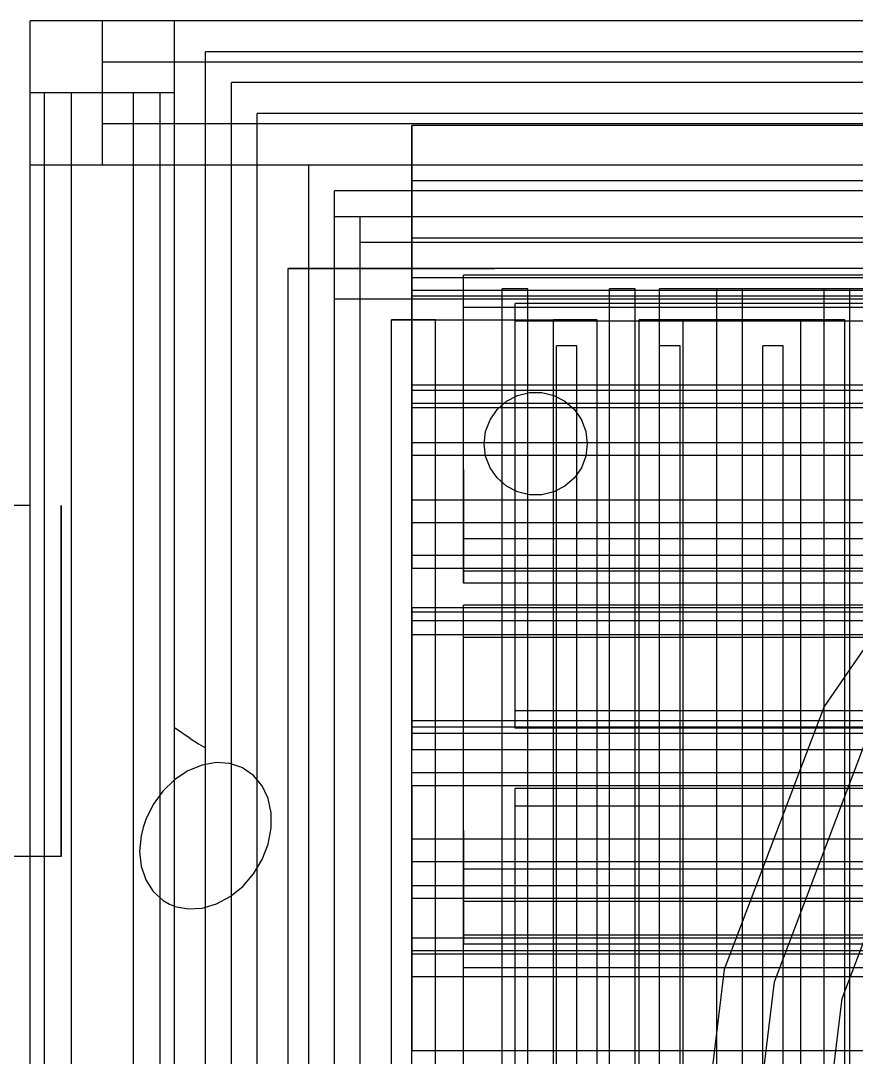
# Model space of a CAD drawing. Header units: millimetres. Extents: x -808 to -5, y -418 to 283.
# Drawn here: x -746.04 to -737.13, y 46.12 to 57.17 of the extents above; entities that cross this region are included whole.
import ezdxf

# ---------------------------------------------------------------- set-up
doc = ezdxf.new("R2010")
doc.units = ezdxf.units.MM
doc.layers.add('HIDDEN', color=8, linetype='Continuous')
doc.layers.add('VISIBLE', color=7, linetype='Continuous')

msp = doc.modelspace()

# ---------------------------------------------------------------- linework, layer by layer
at = {"layer": 'HIDDEN'}
for points in [[(-744.396, 57.17), (-745.936, 57.17)], [(-745.936, 55.63), (-745.936, 57.17)], [(-744.396, 57.17), (-745.166, 57.17)], [(-707.766, 57.17), (-745.166, 57.17)], [(-745.166, 55.63), (-745.166, 57.17)], [(-707.766, 57.17), (-745.166, 57.17)], [(-745.166, 55.63), (-745.166, 57.17)], [(-707.766, 57.17), (-745.166, 57.17)], [(-745.166, 55.63), (-745.166, 57.17)], [(-744.396, 55.63), (-744.396, 57.17)], [(-744.396, 55.63), (-744.396, 57.17)], [(-708.866, 56.84), (-744.066, 56.84)], [(-744.066, 31.32), (-744.066, 56.84)], [(-708.866, 56.84), (-744.066, 56.84)], [(-744.066, 31.32), (-744.066, 56.84)], [(-708.866, 56.84), (-744.066, 56.84)], [(-744.066, 31.32), (-744.066, 56.84)], [(-707.766, 56.73), (-745.166, 56.73)], [(-745.166, 56.07), (-745.166, 56.73)], [(-707.766, 56.73), (-745.166, 56.73)], [(-745.166, 56.07), (-745.166, 56.73)], [(-709.141, 56.51), (-743.791, 56.51)], [(-743.791, 31.65), (-743.791, 56.51)], [(-709.141, 56.51), (-743.791, 56.51)], [(-743.791, 31.65), (-743.791, 56.51)], [(-709.141, 56.51), (-743.791, 56.51)], [(-743.791, 31.65), (-743.791, 56.51)], [(-709.141, 56.51), (-743.791, 56.51)], [(-743.791, 31.65), (-743.791, 56.51)], [(-745.936, 55.63), (-745.936, 56.4)], [(-744.396, 56.4), (-745.936, 56.4)], [(-745.936, 31.1), (-745.936, 56.4)], [(-744.396, 56.4), (-745.936, 56.4)], [(-745.936, 31.1), (-745.936, 56.4)], [(-744.396, 56.4), (-745.936, 56.4)], [(-745.936, 31.1), (-745.936, 56.4)], [(-744.55, 56.4), (-745.782, 56.4)], [(-745.782, 31.1), (-745.782, 56.4)], [(-744.55, 56.4), (-745.782, 56.4)], [(-745.782, 31.1), (-745.782, 56.4)], [(-744.55, 56.4), (-745.782, 56.4)], [(-745.782, 31.1), (-745.782, 56.4)], [(-744.55, 56.4), (-745.782, 56.4)], [(-745.782, 31.1), (-745.782, 56.4)], [(-744.55, 56.4), (-745.782, 56.4)], [(-745.782, 31.1), (-745.782, 56.4)], [(-744.55, 56.4), (-745.782, 56.4)], [(-745.782, 31.1), (-745.782, 56.4)], [(-744.55, 56.4), (-745.782, 56.4)], [(-745.782, 31.1), (-745.782, 56.4)], [(-744.55, 56.4), (-745.782, 56.4)], [(-745.782, 31.1), (-745.782, 56.4)], [(-744.55, 56.4), (-745.782, 56.4)], [(-745.782, 31.1), (-745.782, 56.4)], [(-744.55, 56.4), (-745.782, 56.4)], [(-745.782, 31.1), (-745.782, 56.4)], [(-744.55, 56.4), (-745.782, 56.4)], [(-745.782, 31.1), (-745.782, 56.4)], [(-744.55, 56.4), (-745.782, 56.4)], [(-745.782, 31.1), (-745.782, 56.4)], [(-744.55, 56.4), (-745.782, 56.4)], [(-745.782, 31.1), (-745.782, 56.4)], [(-744.55, 56.4), (-745.782, 56.4)], [(-745.782, 31.1), (-745.782, 56.4)], [(-744.55, 56.4), (-745.782, 56.4)], [(-745.782, 31.1), (-745.782, 56.4)], [(-744.55, 56.4), (-745.782, 56.4)], [(-745.782, 31.1), (-745.782, 56.4)], [(-744.55, 56.4), (-745.782, 56.4)], [(-745.782, 31.1), (-745.782, 56.4)], [(-744.55, 56.4), (-745.782, 56.4)], [(-745.782, 31.1), (-745.782, 56.4)], [(-744.55, 56.4), (-745.782, 56.4)], [(-745.782, 31.1), (-745.782, 56.4)], [(-744.55, 56.4), (-745.782, 56.4)], [(-745.782, 31.1), (-745.782, 56.4)], [(-744.836, 56.4), (-745.496, 56.4)], [(-745.496, 31.1), (-745.496, 56.4)], [(-744.836, 56.4), (-745.496, 56.4)], [(-745.496, 31.1), (-745.496, 56.4)], [(-744.836, 31.1), (-744.836, 56.4)], [(-744.836, 31.1), (-744.836, 56.4)], [(-744.55, 31.1), (-744.55, 56.4)], [(-744.55, 31.1), (-744.55, 56.4)], [(-744.55, 31.1), (-744.55, 56.4)], [(-744.55, 31.1), (-744.55, 56.4)], [(-744.55, 31.1), (-744.55, 56.4)], [(-744.55, 31.1), (-744.55, 56.4)], [(-744.55, 31.1), (-744.55, 56.4)], [(-744.55, 31.1), (-744.55, 56.4)], [(-744.55, 31.1), (-744.55, 56.4)], [(-744.55, 31.1), (-744.55, 56.4)], [(-744.55, 31.1), (-744.55, 56.4)], [(-744.55, 31.1), (-744.55, 56.4)], [(-744.55, 31.1), (-744.55, 56.4)], [(-744.55, 31.1), (-744.55, 56.4)], [(-744.55, 31.1), (-744.55, 56.4)], [(-744.55, 31.1), (-744.55, 56.4)], [(-744.55, 31.1), (-744.55, 56.4)], [(-744.55, 31.1), (-744.55, 56.4)], [(-744.55, 31.1), (-744.55, 56.4)], [(-744.55, 31.1), (-744.55, 56.4)], [(-744.396, 31.1), (-744.396, 56.4)], [(-744.396, 31.1), (-744.396, 56.4)], [(-744.396, 31.1), (-744.396, 56.4)], [(-709.416, 56.18), (-743.516, 56.18)], [(-743.516, 31.98), (-743.516, 56.18)], [(-709.416, 56.18), (-743.516, 56.18)], [(-743.516, 31.98), (-743.516, 56.18)], [(-709.416, 56.18), (-743.516, 56.18)], [(-743.516, 31.98), (-743.516, 56.18)], [(-709.416, 56.18), (-743.516, 56.18)], [(-743.516, 31.98), (-743.516, 56.18)], [(-707.766, 56.07), (-745.166, 56.07)], [(-707.766, 56.07), (-745.166, 56.07)], [(-741.866, 56.053), (-741.866, 54.85)], [(-711.066, 56.053), (-741.866, 56.053)], [(-741.866, 54.43), (-741.866, 56.053)], [(-741.866, 56.053), (-741.866, 54.85)], [(-711.066, 56.053), (-741.866, 56.053)], [(-741.866, 54.43), (-741.866, 56.053)], [(-744.396, 55.63), (-745.936, 55.63)], [(-744.396, 55.63), (-745.936, 55.63)], [(-707.766, 55.63), (-745.166, 55.63)], [(-707.766, 55.63), (-745.166, 55.63)], [(-707.766, 55.63), (-745.166, 55.63)], [(-708.866, 55.63), (-744.066, 55.63)], [(-709.966, 55.63), (-742.966, 55.63)], [(-742.966, 32.53), (-742.966, 55.63)], [(-709.966, 55.63), (-742.966, 55.63)], [(-742.966, 32.53), (-742.966, 55.63)], [(-709.966, 55.63), (-742.966, 55.63)], [(-742.966, 32.53), (-742.966, 55.63)], [(-709.966, 55.63), (-742.966, 55.63)], [(-742.966, 32.53), (-742.966, 55.63)], [(-709.966, 55.63), (-742.966, 55.63)], [(-742.966, 32.53), (-742.966, 55.63)], [(-711.066, 55.63), (-741.866, 55.63)], [(-741.866, 54.53), (-741.866, 55.63)], [(-711.066, 55.63), (-741.866, 55.63)], [(-741.866, 54.53), (-741.866, 55.63)], [(-711.066, 55.63), (-741.866, 55.63)], [(-741.866, 54.53), (-741.866, 55.63)], [(-711.066, 55.63), (-741.866, 55.63)], [(-741.866, 54.53), (-741.866, 55.63)], [(-741.866, 55.463), (-741.866, 54.235)], [(-711.066, 55.463), (-741.866, 55.463)], [(-741.866, 53.285), (-741.866, 55.463)], [(-710.241, 55.355), (-742.691, 55.355)], [(-742.691, 32.805), (-742.691, 55.355)], [(-710.241, 55.355), (-742.691, 55.355)], [(-742.691, 32.805), (-742.691, 55.355)], [(-710.241, 55.355), (-742.691, 55.355)], [(-742.691, 32.805), (-742.691, 55.355)], [(-710.241, 55.355), (-742.691, 55.355)], [(-742.691, 32.805), (-742.691, 55.355)], [(-710.241, 55.355), (-742.691, 55.355)], [(-742.691, 32.805), (-742.691, 55.355)], [(-710.241, 55.355), (-742.691, 55.355)], [(-742.691, 32.805), (-742.691, 55.355)], [(-710.241, 55.355), (-742.691, 55.355)], [(-742.691, 32.805), (-742.691, 55.355)], [(-710.241, 55.355), (-742.691, 55.355)], [(-742.691, 32.805), (-742.691, 55.355)], [(-710.241, 55.08), (-742.691, 55.08)], [(-742.691, 54.2), (-742.691, 55.08)], [(-710.241, 55.08), (-742.691, 55.08)], [(-742.691, 54.2), (-742.691, 55.08)], [(-710.516, 55.08), (-742.416, 55.08)], [(-742.416, 33.08), (-742.416, 55.08)], [(-710.516, 55.08), (-742.416, 55.08)], [(-742.416, 33.08), (-742.416, 55.08)], [(-710.516, 55.08), (-742.416, 55.08)], [(-742.416, 33.08), (-742.416, 55.08)], [(-710.516, 55.08), (-742.416, 55.08)], [(-742.416, 33.08), (-742.416, 55.08)], [(-711.066, 54.85), (-741.866, 54.85)], [(-741.866, 53.227), (-741.866, 54.85)], [(-711.066, 54.85), (-741.866, 54.85)], [(-741.866, 53.227), (-741.866, 54.85)], [(-710.516, 54.805), (-742.416, 54.805)], [(-742.416, 33.355), (-742.416, 54.805)], [(-710.516, 54.805), (-742.416, 54.805)], [(-742.416, 33.355), (-742.416, 54.805)], [(-710.516, 54.805), (-742.416, 54.805)], [(-742.416, 33.355), (-742.416, 54.805)], [(-710.516, 54.805), (-742.416, 54.805)], [(-742.416, 33.355), (-742.416, 54.805)], [(-710.516, 54.805), (-742.416, 54.805)], [(-742.416, 33.355), (-742.416, 54.805)], [(-710.516, 54.805), (-742.416, 54.805)], [(-742.416, 33.355), (-742.416, 54.805)], [(-743.186, 33.63), (-743.186, 54.53)], [(-743.154, 54.53), (-743.186, 54.53)], [(-743.186, 54.53), (-743.154, 54.53)], [(-743.186, 33.63), (-743.186, 54.53)], [(-743.154, 54.53), (-743.186, 54.53)], [(-743.186, 54.53), (-743.154, 54.53)], [(-743.186, 33.63), (-743.186, 54.53)], [(-743.154, 54.53), (-743.186, 54.53)], [(-743.186, 54.53), (-743.154, 54.53)], [(-743.06, 54.53), (-743.154, 54.53)], [(-743.154, 54.53), (-743.06, 54.53)], [(-743.06, 54.53), (-743.154, 54.53)], [(-743.154, 54.53), (-743.06, 54.53)], [(-743.06, 54.53), (-743.154, 54.53)], [(-743.154, 54.53), (-743.06, 54.53)], [(-742.909, 54.53), (-743.06, 54.53)], [(-743.06, 54.53), (-742.909, 54.53)], [(-742.909, 54.53), (-743.06, 54.53)], [(-743.06, 54.53), (-742.909, 54.53)], [(-742.909, 54.53), (-743.06, 54.53)], [(-743.06, 54.53), (-742.909, 54.53)], [(-742.711, 54.53), (-742.909, 54.53)], [(-742.909, 54.53), (-742.711, 54.53)], [(-742.711, 54.53), (-742.909, 54.53)], [(-742.909, 54.53), (-742.711, 54.53)], [(-742.711, 54.53), (-742.909, 54.53)], [(-742.909, 54.53), (-742.711, 54.53)], [(-742.476, 54.53), (-742.711, 54.53)], [(-742.711, 54.53), (-742.476, 54.53)], [(-742.476, 54.53), (-742.711, 54.53)], [(-742.711, 54.53), (-742.476, 54.53)], [(-742.476, 54.53), (-742.711, 54.53)], [(-742.711, 54.53), (-742.476, 54.53)], [(-742.219, 54.53), (-742.476, 54.53)], [(-742.476, 54.53), (-742.219, 54.53)], [(-742.219, 54.53), (-742.476, 54.53)], [(-742.476, 54.53), (-742.219, 54.53)], [(-742.219, 54.53), (-742.476, 54.53)], [(-742.476, 54.53), (-742.219, 54.53)], [(-741.954, 54.53), (-742.219, 54.53)], [(-742.219, 54.53), (-741.954, 54.53)], [(-741.954, 54.53), (-742.219, 54.53)], [(-742.219, 54.53), (-741.954, 54.53)], [(-741.954, 54.53), (-742.219, 54.53)], [(-742.219, 54.53), (-741.954, 54.53)], [(-741.696, 54.53), (-741.954, 54.53)], [(-741.954, 54.53), (-741.696, 54.53)], [(-741.696, 54.53), (-741.954, 54.53)], [(-741.954, 54.53), (-741.696, 54.53)], [(-741.696, 54.53), (-741.954, 54.53)], [(-741.954, 54.53), (-741.696, 54.53)], [(-711.066, 54.53), (-741.866, 54.53)], [(-711.066, 54.53), (-741.866, 54.53)], [(-711.066, 54.53), (-741.866, 54.53)], [(-711.066, 54.53), (-741.866, 54.53)], [(-741.461, 54.53), (-741.696, 54.53)], [(-741.696, 54.53), (-741.461, 54.53)], [(-741.461, 54.53), (-741.696, 54.53)], [(-741.696, 54.53), (-741.461, 54.53)], [(-741.461, 54.53), (-741.696, 54.53)], [(-741.696, 54.53), (-741.461, 54.53)], [(-741.263, 54.53), (-741.461, 54.53)], [(-741.461, 54.53), (-741.263, 54.53)], [(-741.263, 54.53), (-741.461, 54.53)], [(-741.461, 54.53), (-741.263, 54.53)], [(-741.263, 54.53), (-741.461, 54.53)], [(-741.461, 54.53), (-741.263, 54.53)], [(-741.112, 54.53), (-741.263, 54.53)], [(-741.263, 54.53), (-741.112, 54.53)], [(-741.112, 54.53), (-741.263, 54.53)], [(-741.263, 54.53), (-741.112, 54.53)], [(-741.112, 54.53), (-741.263, 54.53)], [(-741.263, 54.53), (-741.112, 54.53)], [(-741.018, 54.53), (-741.112, 54.53)], [(-741.112, 54.53), (-741.018, 54.53)], [(-741.018, 54.53), (-741.112, 54.53)], [(-741.112, 54.53), (-741.018, 54.53)], [(-741.018, 54.53), (-741.112, 54.53)], [(-741.112, 54.53), (-741.018, 54.53)], [(-740.986, 54.53), (-741.018, 54.53)], [(-741.018, 54.53), (-740.986, 54.53)], [(-740.986, 54.53), (-741.018, 54.53)], [(-741.018, 54.53), (-740.986, 54.53)], [(-740.986, 54.53), (-741.018, 54.53)], [(-741.018, 54.53), (-740.986, 54.53)], [(-741.866, 54.43), (-741.866, 53.227)], [(-711.066, 54.43), (-741.866, 54.43)], [(-741.866, 54.43), (-741.866, 53.227)], [(-711.066, 54.43), (-741.866, 54.43)], [(-741.316, 54.114), (-741.316, 54.459)], [(-711.616, 54.459), (-741.316, 54.459)], [(-741.316, 51.646), (-741.316, 54.459)], [(-741.316, 54.114), (-741.316, 54.459)], [(-711.616, 54.459), (-741.316, 54.459)], [(-741.316, 51.646), (-741.316, 54.459)], [(-741.866, 53.09), (-741.866, 54.293)], [(-711.066, 54.293), (-741.866, 54.293)], [(-741.866, 52.67), (-741.866, 54.293)], [(-741.866, 53.09), (-741.866, 54.293)], [(-711.066, 54.293), (-741.866, 54.293)], [(-741.866, 52.67), (-741.866, 54.293)], [(-740.629, 54.31), (-740.904, 54.31)], [(-740.904, 33.85), (-740.904, 54.31)], [(-740.629, 54.31), (-740.904, 54.31)], [(-740.904, 33.85), (-740.904, 54.31)], [(-740.629, 33.85), (-740.629, 54.31)], [(-740.629, 33.85), (-740.629, 54.31)], [(-739.485, 54.31), (-739.76, 54.31)], [(-739.76, 33.85), (-739.76, 54.31)], [(-739.485, 54.31), (-739.76, 54.31)], [(-739.76, 33.85), (-739.76, 54.31)], [(-739.485, 33.85), (-739.485, 54.31)], [(-739.485, 33.85), (-739.485, 54.31)], [(-736.806, 54.31), (-739.226, 54.31)], [(-739.226, 33.85), (-739.226, 54.31)], [(-736.806, 54.31), (-739.226, 54.31)], [(-739.226, 33.85), (-739.226, 54.31)], [(-738.341, 54.31), (-738.616, 54.31)], [(-738.616, 33.85), (-738.616, 54.31)], [(-738.341, 54.31), (-738.616, 54.31)], [(-738.616, 33.85), (-738.616, 54.31)], [(-738.341, 33.85), (-738.341, 54.31)], [(-738.341, 33.85), (-738.341, 54.31)], [(-737.197, 54.31), (-737.472, 54.31)], [(-737.472, 33.85), (-737.472, 54.31)], [(-737.197, 54.31), (-737.472, 54.31)], [(-737.472, 33.85), (-737.472, 54.31)], [(-737.197, 33.85), (-737.197, 54.31)], [(-737.197, 33.85), (-737.197, 54.31)], [(-710.241, 54.2), (-742.691, 54.2)], [(-710.241, 54.2), (-742.691, 54.2)], [(-711.066, 54.235), (-741.866, 54.235)], [(-741.866, 52.057), (-741.866, 54.235)], [(-740.766, 53.966), (-740.766, 54.154)], [(-712.166, 54.154), (-740.766, 54.154)], [(-740.766, 49.814), (-740.766, 54.154)], [(-740.766, 53.966), (-740.766, 54.154)], [(-712.166, 54.154), (-740.766, 54.154)], [(-740.766, 49.814), (-740.766, 54.154)], [(-711.616, 54.114), (-741.316, 54.114)], [(-741.316, 51.301), (-741.316, 54.114)], [(-711.616, 54.114), (-741.316, 54.114)], [(-741.316, 51.301), (-741.316, 54.114)], [(-742.083, 53.98), (-740.358, 53.98)], [(-741.614, 53.98), (-742.083, 53.98)], [(-742.083, 34.18), (-742.083, 53.98)], [(-741.614, 53.98), (-739.889, 53.98)], [(-741.614, 34.18), (-741.614, 53.98)], [(-712.166, 53.966), (-740.766, 53.966)], [(-740.766, 49.626), (-740.766, 53.966)], [(-712.166, 53.966), (-740.766, 53.966)], [(-740.766, 49.626), (-740.766, 53.966)], [(-739.889, 53.98), (-740.358, 53.98)], [(-740.358, 34.18), (-740.358, 53.98)], [(-739.889, 34.18), (-739.889, 53.98)], [(-737.718, 53.98), (-739.443, 53.98)], [(-738.974, 53.98), (-739.443, 53.98)], [(-739.443, 34.18), (-739.443, 53.98)], [(-737.249, 53.98), (-738.974, 53.98)], [(-738.974, 34.18), (-738.974, 53.98)], [(-737.249, 53.98), (-737.718, 53.98)], [(-737.718, 34.18), (-737.718, 53.98)], [(-737.249, 34.18), (-737.249, 53.98)], [(-740.106, 53.705), (-740.326, 53.705)], [(-740.326, 34.455), (-740.326, 53.705)], [(-740.106, 53.705), (-740.326, 53.705)], [(-740.326, 34.455), (-740.326, 53.705)], [(-740.106, 53.705), (-740.326, 53.705)], [(-740.326, 34.455), (-740.326, 53.705)], [(-740.106, 53.705), (-740.326, 53.705)], [(-740.326, 34.455), (-740.326, 53.705)], [(-740.106, 53.705), (-740.326, 53.705)], [(-740.326, 34.455), (-740.326, 53.705)], [(-740.106, 53.705), (-740.326, 53.705)], [(-740.326, 34.455), (-740.326, 53.705)], [(-740.106, 34.455), (-740.106, 53.705)], [(-740.106, 34.455), (-740.106, 53.705)], [(-740.106, 34.455), (-740.106, 53.705)], [(-740.106, 34.455), (-740.106, 53.705)], [(-740.106, 34.455), (-740.106, 53.705)], [(-740.106, 34.455), (-740.106, 53.705)], [(-739.006, 53.705), (-739.226, 53.705)], [(-739.226, 34.455), (-739.226, 53.705)], [(-739.006, 53.705), (-739.226, 53.705)], [(-739.226, 34.455), (-739.226, 53.705)], [(-739.006, 53.705), (-739.226, 53.705)], [(-739.226, 34.455), (-739.226, 53.705)], [(-739.006, 53.705), (-739.226, 53.705)], [(-739.226, 34.455), (-739.226, 53.705)], [(-739.006, 53.705), (-739.226, 53.705)], [(-739.226, 34.455), (-739.226, 53.705)], [(-739.006, 53.705), (-739.226, 53.705)], [(-739.226, 34.455), (-739.226, 53.705)], [(-739.006, 34.455), (-739.006, 53.705)], [(-739.006, 34.455), (-739.006, 53.705)], [(-739.006, 34.455), (-739.006, 53.705)], [(-739.006, 34.455), (-739.006, 53.705)], [(-739.006, 34.455), (-739.006, 53.705)], [(-739.006, 34.455), (-739.006, 53.705)], [(-737.906, 53.705), (-738.126, 53.705)], [(-738.126, 34.455), (-738.126, 53.705)], [(-737.906, 53.705), (-738.126, 53.705)], [(-738.126, 34.455), (-738.126, 53.705)], [(-737.906, 53.705), (-738.126, 53.705)], [(-738.126, 34.455), (-738.126, 53.705)], [(-737.906, 53.705), (-738.126, 53.705)], [(-738.126, 34.455), (-738.126, 53.705)], [(-737.906, 53.705), (-738.126, 53.705)], [(-738.126, 34.455), (-738.126, 53.705)], [(-737.906, 53.705), (-738.126, 53.705)], [(-738.126, 34.455), (-738.126, 53.705)], [(-737.906, 34.455), (-737.906, 53.705)], [(-737.906, 34.455), (-737.906, 53.705)], [(-737.906, 34.455), (-737.906, 53.705)], [(-737.906, 34.455), (-737.906, 53.705)], [(-737.906, 34.455), (-737.906, 53.705)], [(-737.906, 34.455), (-737.906, 53.705)], [(-741.866, 53.285), (-741.866, 52.057)], [(-711.066, 53.285), (-741.866, 53.285)], [(-711.066, 53.227), (-741.866, 53.227)], [(-711.066, 53.227), (-741.866, 53.227)], [(-740.859, 53.113), (-740.741, 53.174)], [(-740.859, 53.113), (-740.741, 53.174)], [(-740.741, 53.174), (-740.612, 53.206)], [(-740.741, 53.174), (-740.612, 53.206)], [(-740.612, 53.206), (-740.48, 53.206)], [(-740.612, 53.206), (-740.48, 53.206)], [(-740.48, 53.206), (-740.351, 53.174)], [(-740.48, 53.206), (-740.351, 53.174)], [(-740.351, 53.174), (-740.234, 53.113)], [(-740.351, 53.174), (-740.234, 53.113)], [(-711.066, 53.09), (-741.866, 53.09)], [(-741.866, 51.467), (-741.866, 53.09)], [(-711.066, 53.09), (-741.866, 53.09)], [(-741.866, 51.467), (-741.866, 53.09)], [(-740.958, 53.025), (-740.859, 53.113)], [(-740.958, 53.025), (-740.859, 53.113)], [(-740.234, 53.113), (-740.134, 53.025)], [(-740.234, 53.113), (-740.134, 53.025)], [(-741.866, 51.815), (-741.866, 53.043)], [(-711.066, 53.043), (-741.866, 53.043)], [(-741.866, 50.865), (-741.866, 53.043)], [(-741.033, 52.916), (-740.958, 53.025)], [(-741.033, 52.916), (-740.958, 53.025)], [(-740.134, 53.025), (-740.059, 52.916)], [(-740.134, 53.025), (-740.059, 52.916)], [(-741.08, 52.792), (-741.033, 52.916)], [(-741.08, 52.792), (-741.033, 52.916)], [(-740.059, 52.916), (-740.012, 52.792)], [(-740.059, 52.916), (-740.012, 52.792)], [(-741.096, 52.66), (-741.08, 52.792)], [(-741.096, 52.66), (-741.08, 52.792)], [(-740.012, 52.792), (-739.996, 52.66)], [(-740.012, 52.792), (-739.996, 52.66)], [(-741.866, 51.467), (-741.866, 52.67)], [(-711.066, 52.67), (-741.866, 52.67)], [(-741.866, 51.467), (-741.866, 52.67)], [(-711.066, 52.67), (-741.866, 52.67)], [(-741.08, 52.528), (-741.096, 52.66)], [(-741.08, 52.528), (-741.096, 52.66)], [(-739.996, 52.66), (-740.012, 52.528)], [(-739.996, 52.66), (-740.012, 52.528)], [(-741.866, 52.533), (-741.866, 51.33)], [(-711.066, 52.533), (-741.866, 52.533)], [(-741.866, 50.91), (-741.866, 52.533)], [(-741.866, 52.533), (-741.866, 51.33)], [(-711.066, 52.533), (-741.866, 52.533)], [(-741.866, 50.91), (-741.866, 52.533)], [(-741.033, 52.404), (-741.08, 52.528)], [(-741.033, 52.404), (-741.08, 52.528)], [(-740.012, 52.528), (-740.059, 52.404)], [(-740.012, 52.528), (-740.059, 52.404)], [(-741.316, 52.385), (-741.316, 52.367)], [(-741.316, 52.367), (-741.316, 52.385)], [(-741.316, 52.385), (-741.316, 52.367)], [(-741.316, 52.367), (-741.316, 52.385)], [(-741.316, 52.385), (-741.316, 52.367)], [(-741.316, 52.367), (-741.316, 52.385)], [(-741.316, 52.385), (-741.316, 52.367)], [(-741.316, 52.367), (-741.316, 52.385)], [(-741.316, 52.385), (-741.316, 52.367)], [(-741.316, 52.367), (-741.316, 52.385)], [(-741.316, 52.385), (-741.316, 52.367)], [(-741.316, 52.367), (-741.316, 52.385)], [(-741.316, 52.385), (-741.316, 52.367)], [(-741.316, 52.367), (-741.316, 52.385)], [(-741.316, 52.385), (-741.316, 52.367)], [(-741.316, 52.367), (-741.316, 52.385)], [(-741.316, 52.385), (-741.316, 52.367)], [(-741.316, 52.367), (-741.316, 52.385)], [(-740.958, 52.295), (-741.033, 52.404)], [(-740.958, 52.295), (-741.033, 52.404)], [(-740.059, 52.404), (-740.134, 52.295)], [(-740.059, 52.404), (-740.134, 52.295)], [(-741.316, 52.367), (-741.316, 52.316)], [(-741.316, 52.316), (-741.316, 52.367)], [(-741.316, 52.367), (-741.316, 52.316)], [(-741.316, 52.316), (-741.316, 52.367)], [(-741.316, 52.367), (-741.316, 52.316)], [(-741.316, 52.316), (-741.316, 52.367)], [(-741.316, 52.367), (-741.316, 52.316)], [(-741.316, 52.316), (-741.316, 52.367)], [(-741.316, 52.367), (-741.316, 52.316)], [(-741.316, 52.316), (-741.316, 52.367)], [(-741.316, 52.367), (-741.316, 52.316)], [(-741.316, 52.316), (-741.316, 52.367)], [(-741.316, 52.367), (-741.316, 52.316)], [(-741.316, 52.316), (-741.316, 52.367)], [(-741.316, 52.367), (-741.316, 52.316)], [(-741.316, 52.316), (-741.316, 52.367)], [(-741.316, 52.367), (-741.316, 52.316)], [(-741.316, 52.316), (-741.316, 52.367)], [(-741.316, 52.316), (-741.316, 52.233)], [(-741.316, 52.233), (-741.316, 52.316)], [(-741.316, 52.316), (-741.316, 52.233)], [(-741.316, 52.233), (-741.316, 52.316)], [(-741.316, 52.316), (-741.316, 52.233)], [(-741.316, 52.233), (-741.316, 52.316)], [(-741.316, 52.316), (-741.316, 52.233)], [(-741.316, 52.233), (-741.316, 52.316)], [(-741.316, 52.316), (-741.316, 52.233)], [(-741.316, 52.233), (-741.316, 52.316)], [(-741.316, 52.316), (-741.316, 52.233)], [(-741.316, 52.233), (-741.316, 52.316)], [(-741.316, 52.316), (-741.316, 52.233)], [(-741.316, 52.233), (-741.316, 52.316)], [(-741.316, 52.316), (-741.316, 52.233)], [(-741.316, 52.233), (-741.316, 52.316)], [(-741.316, 52.316), (-741.316, 52.233)], [(-741.316, 52.233), (-741.316, 52.316)], [(-740.859, 52.207), (-740.958, 52.295)], [(-740.859, 52.207), (-740.958, 52.295)], [(-740.134, 52.295), (-740.234, 52.207)], [(-740.134, 52.295), (-740.234, 52.207)], [(-735.77, 52.323), (-737.472, 49.857)], [(-741.316, 52.233), (-741.316, 52.124)], [(-741.316, 52.124), (-741.316, 52.233)], [(-741.316, 52.233), (-741.316, 52.124)], [(-741.316, 52.124), (-741.316, 52.233)], [(-741.316, 52.233), (-741.316, 52.124)], [(-741.316, 52.124), (-741.316, 52.233)], [(-741.316, 52.233), (-741.316, 52.124)], [(-741.316, 52.124), (-741.316, 52.233)], [(-741.316, 52.233), (-741.316, 52.124)], [(-741.316, 52.124), (-741.316, 52.233)], [(-741.316, 52.233), (-741.316, 52.124)], [(-741.316, 52.124), (-741.316, 52.233)], [(-741.316, 52.233), (-741.316, 52.124)], [(-741.316, 52.124), (-741.316, 52.233)], [(-741.316, 52.233), (-741.316, 52.124)], [(-741.316, 52.124), (-741.316, 52.233)], [(-741.316, 52.233), (-741.316, 52.124)], [(-741.316, 52.124), (-741.316, 52.233)], [(-740.741, 52.146), (-740.859, 52.207)], [(-740.741, 52.146), (-740.859, 52.207)], [(-740.234, 52.207), (-740.351, 52.146)], [(-740.234, 52.207), (-740.351, 52.146)], [(-711.066, 52.057), (-741.866, 52.057)], [(-741.316, 52.124), (-741.316, 51.995)], [(-741.316, 51.995), (-741.316, 52.124)], [(-741.316, 52.124), (-741.316, 51.995)], [(-741.316, 51.995), (-741.316, 52.124)], [(-741.316, 52.124), (-741.316, 51.995)], [(-741.316, 51.995), (-741.316, 52.124)], [(-741.316, 52.124), (-741.316, 51.995)], [(-741.316, 51.995), (-741.316, 52.124)], [(-741.316, 52.124), (-741.316, 51.995)], [(-741.316, 51.995), (-741.316, 52.124)], [(-741.316, 52.124), (-741.316, 51.995)], [(-741.316, 51.995), (-741.316, 52.124)], [(-741.316, 52.124), (-741.316, 51.995)], [(-741.316, 51.995), (-741.316, 52.124)], [(-741.316, 52.124), (-741.316, 51.995)], [(-741.316, 51.995), (-741.316, 52.124)], [(-741.316, 52.124), (-741.316, 51.995)], [(-741.316, 51.995), (-741.316, 52.124)], [(-740.612, 52.114), (-740.741, 52.146)], [(-740.612, 52.114), (-740.741, 52.146)], [(-740.48, 52.114), (-740.612, 52.114)], [(-740.48, 52.114), (-740.612, 52.114)], [(-740.351, 52.146), (-740.48, 52.114)], [(-740.351, 52.146), (-740.48, 52.114)], [(-745.606, 52), (-745.606, 51.946)], [(-745.606, 51.946), (-745.606, 52)], [(-745.606, 52), (-745.606, 51.946)], [(-745.606, 51.946), (-745.606, 52)], [(-745.606, 52), (-745.606, 51.946)], [(-745.606, 51.946), (-745.606, 52)], [(-745.606, 52), (-745.606, 51.946)], [(-745.606, 51.946), (-745.606, 52)], [(-745.606, 51.946), (-745.606, 51.786)], [(-745.606, 51.786), (-745.606, 51.946)], [(-745.606, 51.946), (-745.606, 51.786)], [(-745.606, 51.786), (-745.606, 51.946)], [(-745.606, 51.946), (-745.606, 51.786)], [(-745.606, 51.786), (-745.606, 51.946)], [(-745.606, 51.946), (-745.606, 51.786)], [(-745.606, 51.786), (-745.606, 51.946)], [(-741.316, 51.995), (-741.316, 51.853)], [(-741.316, 51.853), (-741.316, 51.995)], [(-741.316, 51.995), (-741.316, 51.853)], [(-741.316, 51.853), (-741.316, 51.995)], [(-741.316, 51.995), (-741.316, 51.853)], [(-741.316, 51.853), (-741.316, 51.995)], [(-741.316, 51.995), (-741.316, 51.853)], [(-741.316, 51.853), (-741.316, 51.995)], [(-741.316, 51.995), (-741.316, 51.853)], [(-741.316, 51.853), (-741.316, 51.995)], [(-741.316, 51.995), (-741.316, 51.853)], [(-741.316, 51.853), (-741.316, 51.995)], [(-741.316, 51.995), (-741.316, 51.853)], [(-741.316, 51.853), (-741.316, 51.995)], [(-741.316, 51.995), (-741.316, 51.853)], [(-741.316, 51.853), (-741.316, 51.995)], [(-741.316, 51.995), (-741.316, 51.853)], [(-741.316, 51.853), (-741.316, 51.995)], [(-741.316, 51.853), (-741.316, 51.707)], [(-741.316, 51.707), (-741.316, 51.853)], [(-741.316, 51.853), (-741.316, 51.707)], [(-741.316, 51.707), (-741.316, 51.853)], [(-741.316, 51.853), (-741.316, 51.707)], [(-741.316, 51.707), (-741.316, 51.853)], [(-741.316, 51.853), (-741.316, 51.707)], [(-741.316, 51.707), (-741.316, 51.853)], [(-741.316, 51.853), (-741.316, 51.707)], [(-741.316, 51.707), (-741.316, 51.853)], [(-741.316, 51.853), (-741.316, 51.707)], [(-741.316, 51.707), (-741.316, 51.853)], [(-741.316, 51.853), (-741.316, 51.707)], [(-741.316, 51.707), (-741.316, 51.853)], [(-741.316, 51.853), (-741.316, 51.707)], [(-741.316, 51.707), (-741.316, 51.853)], [(-741.316, 51.853), (-741.316, 51.707)], [(-741.316, 51.707), (-741.316, 51.853)], [(-745.606, 51.786), (-745.606, 51.53)], [(-745.606, 51.53), (-745.606, 51.786)], [(-745.606, 51.786), (-745.606, 51.53)], [(-745.606, 51.53), (-745.606, 51.786)], [(-745.606, 51.786), (-745.606, 51.53)], [(-745.606, 51.53), (-745.606, 51.786)], [(-745.606, 51.786), (-745.606, 51.53)], [(-745.606, 51.53), (-745.606, 51.786)], [(-711.066, 51.815), (-741.866, 51.815)], [(-741.866, 49.637), (-741.866, 51.815)], [(-741.316, 51.707), (-741.316, 51.565)], [(-741.316, 51.565), (-741.316, 51.707)], [(-741.316, 51.707), (-741.316, 51.565)], [(-741.316, 51.565), (-741.316, 51.707)], [(-741.316, 51.707), (-741.316, 51.565)], [(-741.316, 51.565), (-741.316, 51.707)], [(-741.316, 51.707), (-741.316, 51.565)], [(-741.316, 51.565), (-741.316, 51.707)], [(-741.316, 51.707), (-741.316, 51.565)], [(-741.316, 51.565), (-741.316, 51.707)], [(-741.316, 51.707), (-741.316, 51.565)], [(-741.316, 51.565), (-741.316, 51.707)], [(-741.316, 51.707), (-741.316, 51.565)], [(-741.316, 51.565), (-741.316, 51.707)], [(-741.316, 51.707), (-741.316, 51.565)], [(-741.316, 51.565), (-741.316, 51.707)], [(-741.316, 51.707), (-741.316, 51.565)], [(-741.316, 51.565), (-741.316, 51.707)], [(-741.316, 51.301), (-741.316, 51.646)], [(-711.616, 51.646), (-741.316, 51.646)], [(-741.316, 51.301), (-741.316, 51.646)], [(-711.616, 51.646), (-741.316, 51.646)], [(-745.606, 51.53), (-745.606, 51.192)], [(-745.606, 51.192), (-745.606, 51.53)], [(-745.606, 51.53), (-745.606, 51.192)], [(-745.606, 51.192), (-745.606, 51.53)], [(-745.606, 51.53), (-745.606, 51.192)], [(-745.606, 51.192), (-745.606, 51.53)], [(-745.606, 51.53), (-745.606, 51.192)], [(-745.606, 51.192), (-745.606, 51.53)], [(-741.316, 51.565), (-741.316, 51.436)], [(-741.316, 51.436), (-741.316, 51.565)], [(-741.316, 51.565), (-741.316, 51.436)], [(-741.316, 51.436), (-741.316, 51.565)], [(-741.316, 51.565), (-741.316, 51.436)], [(-741.316, 51.436), (-741.316, 51.565)], [(-741.316, 51.565), (-741.316, 51.436)], [(-741.316, 51.436), (-741.316, 51.565)], [(-741.316, 51.565), (-741.316, 51.436)], [(-741.316, 51.436), (-741.316, 51.565)], [(-741.316, 51.565), (-741.316, 51.436)], [(-741.316, 51.436), (-741.316, 51.565)], [(-741.316, 51.565), (-741.316, 51.436)], [(-741.316, 51.436), (-741.316, 51.565)], [(-741.316, 51.565), (-741.316, 51.436)], [(-741.316, 51.436), (-741.316, 51.565)], [(-741.316, 51.565), (-741.316, 51.436)], [(-741.316, 51.436), (-741.316, 51.565)], [(-711.066, 51.467), (-741.866, 51.467)], [(-711.066, 51.467), (-741.866, 51.467)], [(-741.316, 51.436), (-741.316, 51.327)], [(-741.316, 51.327), (-741.316, 51.436)], [(-741.316, 51.436), (-741.316, 51.327)], [(-741.316, 51.327), (-741.316, 51.436)], [(-741.316, 51.436), (-741.316, 51.327)], [(-741.316, 51.327), (-741.316, 51.436)], [(-741.316, 51.436), (-741.316, 51.327)], [(-741.316, 51.327), (-741.316, 51.436)], [(-741.316, 51.436), (-741.316, 51.327)], [(-741.316, 51.327), (-741.316, 51.436)], [(-741.316, 51.436), (-741.316, 51.327)], [(-741.316, 51.327), (-741.316, 51.436)], [(-741.316, 51.436), (-741.316, 51.327)], [(-741.316, 51.327), (-741.316, 51.436)], [(-741.316, 51.436), (-741.316, 51.327)], [(-741.316, 51.327), (-741.316, 51.436)], [(-741.316, 51.436), (-741.316, 51.327)], [(-741.316, 51.327), (-741.316, 51.436)], [(-711.066, 51.33), (-741.866, 51.33)], [(-741.866, 49.707), (-741.866, 51.33)], [(-711.066, 51.33), (-741.866, 51.33)], [(-741.866, 49.707), (-741.866, 51.33)], [(-741.316, 51.327), (-741.316, 51.244)], [(-741.316, 51.244), (-741.316, 51.327)], [(-741.316, 51.327), (-741.316, 51.244)], [(-741.316, 51.244), (-741.316, 51.327)], [(-741.316, 51.327), (-741.316, 51.244)], [(-741.316, 51.244), (-741.316, 51.327)], [(-741.316, 51.327), (-741.316, 51.244)], [(-741.316, 51.244), (-741.316, 51.327)], [(-741.316, 51.327), (-741.316, 51.244)], [(-741.316, 51.244), (-741.316, 51.327)], [(-741.316, 51.327), (-741.316, 51.244)], [(-741.316, 51.244), (-741.316, 51.327)], [(-741.316, 51.327), (-741.316, 51.244)], [(-741.316, 51.244), (-741.316, 51.327)], [(-741.316, 51.327), (-741.316, 51.244)], [(-741.316, 51.244), (-741.316, 51.327)], [(-741.316, 51.327), (-741.316, 51.244)], [(-741.316, 51.244), (-741.316, 51.327)], [(-711.616, 51.301), (-741.316, 51.301)], [(-711.616, 51.301), (-741.316, 51.301)], [(-745.606, 51.192), (-745.606, 50.793)], [(-745.606, 50.793), (-745.606, 51.192)], [(-745.606, 51.192), (-745.606, 50.793)], [(-745.606, 50.793), (-745.606, 51.192)], [(-745.606, 51.192), (-745.606, 50.793)], [(-745.606, 50.793), (-745.606, 51.192)], [(-745.606, 51.192), (-745.606, 50.793)], [(-745.606, 50.793), (-745.606, 51.192)], [(-741.316, 51.244), (-741.316, 51.193)], [(-741.316, 51.193), (-741.316, 51.244)], [(-741.316, 51.244), (-741.316, 51.193)], [(-741.316, 51.193), (-741.316, 51.244)], [(-741.316, 51.244), (-741.316, 51.193)], [(-741.316, 51.193), (-741.316, 51.244)], [(-741.316, 51.244), (-741.316, 51.193)], [(-741.316, 51.193), (-741.316, 51.244)], [(-741.316, 51.244), (-741.316, 51.193)], [(-741.316, 51.193), (-741.316, 51.244)], [(-741.316, 51.244), (-741.316, 51.193)], [(-741.316, 51.193), (-741.316, 51.244)], [(-741.316, 51.244), (-741.316, 51.193)], [(-741.316, 51.193), (-741.316, 51.244)], [(-741.316, 51.244), (-741.316, 51.193)], [(-741.316, 51.193), (-741.316, 51.244)], [(-741.316, 51.244), (-741.316, 51.193)], [(-741.316, 51.193), (-741.316, 51.244)], [(-741.316, 51.193), (-741.316, 51.175)], [(-741.316, 51.175), (-741.316, 51.193)], [(-741.316, 51.193), (-741.316, 51.175)], [(-741.316, 51.175), (-741.316, 51.193)], [(-741.316, 51.193), (-741.316, 51.175)], [(-741.316, 51.175), (-741.316, 51.193)], [(-741.316, 51.193), (-741.316, 51.175)], [(-741.316, 51.175), (-741.316, 51.193)], [(-741.316, 51.193), (-741.316, 51.175)], [(-741.316, 51.175), (-741.316, 51.193)], [(-741.316, 51.193), (-741.316, 51.175)], [(-741.316, 51.175), (-741.316, 51.193)], [(-741.316, 51.193), (-741.316, 51.175)], [(-741.316, 51.175), (-741.316, 51.193)], [(-741.316, 51.193), (-741.316, 51.175)], [(-741.316, 51.175), (-741.316, 51.193)], [(-741.316, 51.193), (-741.316, 51.175)], [(-741.316, 51.175), (-741.316, 51.193)], [(-711.616, 51.175), (-741.316, 51.175)], [(-711.616, 51.175), (-741.316, 51.175)], [(-711.616, 51.175), (-741.316, 51.175)], [(-711.616, 51.175), (-741.316, 51.175)], [(-711.616, 51.175), (-741.316, 51.175)], [(-711.616, 51.175), (-741.316, 51.175)], [(-711.616, 51.175), (-741.316, 51.175)], [(-711.616, 51.175), (-741.316, 51.175)], [(-711.616, 51.175), (-741.316, 51.175)], [(-741.866, 50.91), (-741.866, 49.707)], [(-711.066, 50.91), (-741.866, 50.91)], [(-741.866, 50.91), (-741.866, 49.707)], [(-711.066, 50.91), (-741.866, 50.91)], [(-741.866, 49.637), (-741.866, 50.865)], [(-711.066, 50.865), (-741.866, 50.865)], [(-741.316, 50.594), (-741.316, 50.939)], [(-711.616, 50.939), (-741.316, 50.939)], [(-741.316, 48.126), (-741.316, 50.939)], [(-741.316, 50.594), (-741.316, 50.939)], [(-711.616, 50.939), (-741.316, 50.939)], [(-741.316, 48.126), (-741.316, 50.939)], [(-745.606, 50.793), (-745.606, 50.355)], [(-745.606, 50.355), (-745.606, 50.793)], [(-745.606, 50.793), (-745.606, 50.355)], [(-745.606, 50.355), (-745.606, 50.793)], [(-745.606, 50.793), (-745.606, 50.355)], [(-745.606, 50.355), (-745.606, 50.793)], [(-745.606, 50.793), (-745.606, 50.355)], [(-745.606, 50.355), (-745.606, 50.793)], [(-741.866, 49.57), (-741.866, 50.773)], [(-711.066, 50.773), (-741.866, 50.773)], [(-741.866, 49.15), (-741.866, 50.773)], [(-741.866, 49.57), (-741.866, 50.773)], [(-711.066, 50.773), (-741.866, 50.773)], [(-741.866, 49.15), (-741.866, 50.773)], [(-741.866, 50.623), (-741.866, 49.395)], [(-711.066, 50.623), (-741.866, 50.623)], [(-741.866, 48.445), (-741.866, 50.623)], [(-711.616, 50.594), (-741.316, 50.594)], [(-741.316, 47.781), (-741.316, 50.594)], [(-711.616, 50.594), (-741.316, 50.594)], [(-741.316, 47.781), (-741.316, 50.594)], [(-745.606, 50.355), (-745.606, 49.905)], [(-745.606, 49.905), (-745.606, 50.355)], [(-745.606, 50.355), (-745.606, 49.905)], [(-745.606, 49.905), (-745.606, 50.355)], [(-745.606, 50.355), (-745.606, 49.905)], [(-745.606, 49.905), (-745.606, 50.355)], [(-745.606, 50.355), (-745.606, 49.905)], [(-745.606, 49.905), (-745.606, 50.355)], [(-745.606, 49.905), (-745.606, 49.467)], [(-745.606, 49.467), (-745.606, 49.905)], [(-745.606, 49.905), (-745.606, 49.467)], [(-745.606, 49.467), (-745.606, 49.905)], [(-745.606, 49.905), (-745.606, 49.467)], [(-745.606, 49.467), (-745.606, 49.905)], [(-745.606, 49.905), (-745.606, 49.467)], [(-745.606, 49.467), (-745.606, 49.905)], [(-737.472, 49.857), (-738.535, 47.055)], [(-740.766, 49.626), (-740.766, 49.814)], [(-712.166, 49.814), (-740.766, 49.814)], [(-740.766, 49.626), (-740.766, 49.814)], [(-712.166, 49.814), (-740.766, 49.814)], [(-711.066, 49.707), (-741.866, 49.707)], [(-711.066, 49.707), (-741.866, 49.707)], [(-711.066, 49.637), (-741.866, 49.637)], [(-712.166, 49.626), (-740.766, 49.626)], [(-712.166, 49.626), (-740.766, 49.626)], [(-711.066, 49.57), (-741.866, 49.57)], [(-741.866, 47.947), (-741.866, 49.57)], [(-711.066, 49.57), (-741.866, 49.57)], [(-741.866, 47.947), (-741.866, 49.57)], [(-738.001, 46.923), (-736.985, 49.601)], [(-745.606, 49.467), (-745.606, 49.068)], [(-745.606, 49.068), (-745.606, 49.467)], [(-745.606, 49.467), (-745.606, 49.068)], [(-745.606, 49.068), (-745.606, 49.467)], [(-745.606, 49.467), (-745.606, 49.068)], [(-745.606, 49.068), (-745.606, 49.467)], [(-745.606, 49.467), (-745.606, 49.068)], [(-745.606, 49.068), (-745.606, 49.467)], [(-711.066, 49.395), (-741.866, 49.395)], [(-741.866, 47.217), (-741.866, 49.395)], [(-744.104, 49.234), (-744.254, 49.172)], [(-743.952, 49.26), (-744.104, 49.234)], [(-743.806, 49.25), (-743.952, 49.26)], [(-743.689, 49.213), (-743.806, 49.25)], [(-743.672, 49.204), (-743.689, 49.213)], [(-743.556, 49.124), (-743.672, 49.204)], [(-737.277, 46.745), (-736.326, 49.255)], [(-745.606, 49.068), (-745.606, 48.73)], [(-745.606, 48.73), (-745.606, 49.068)], [(-745.606, 49.068), (-745.606, 48.73)], [(-745.606, 48.73), (-745.606, 49.068)], [(-745.606, 49.068), (-745.606, 48.73)], [(-745.606, 48.73), (-745.606, 49.068)], [(-745.606, 49.068), (-745.606, 48.73)], [(-745.606, 48.73), (-745.606, 49.068)], [(-744.396, 49.078), (-744.522, 48.956)], [(-744.254, 49.172), (-744.396, 49.078)], [(-743.464, 49.014), (-743.556, 49.124)], [(-741.866, 47.947), (-741.866, 49.15)], [(-711.066, 49.15), (-741.866, 49.15)], [(-741.866, 47.947), (-741.866, 49.15)], [(-711.066, 49.15), (-741.866, 49.15)], [(-743.4, 48.879), (-743.464, 49.014)], [(-741.866, 49.013), (-741.866, 47.81)], [(-711.066, 49.013), (-741.866, 49.013)], [(-741.866, 47.39), (-741.866, 49.013)], [(-741.866, 49.013), (-741.866, 47.81)], [(-711.066, 49.013), (-741.866, 49.013)], [(-741.866, 47.39), (-741.866, 49.013)], [(-740.766, 48.796), (-740.766, 48.984)], [(-712.166, 48.984), (-740.766, 48.984)], [(-740.766, 44.644), (-740.766, 48.984)], [(-740.766, 48.796), (-740.766, 48.984)], [(-712.166, 48.984), (-740.766, 48.984)], [(-740.766, 44.644), (-740.766, 48.984)], [(-744.522, 48.956), (-744.626, 48.812)], [(-743.368, 48.726), (-743.4, 48.879)], [(-744.626, 48.812), (-744.704, 48.653)], [(-712.166, 48.796), (-740.766, 48.796)], [(-740.766, 44.456), (-740.766, 48.796)], [(-712.166, 48.796), (-740.766, 48.796)], [(-740.766, 44.456), (-740.766, 48.796)], [(-745.606, 48.73), (-745.606, 48.474)], [(-745.606, 48.474), (-745.606, 48.73)], [(-745.606, 48.73), (-745.606, 48.474)], [(-745.606, 48.474), (-745.606, 48.73)], [(-745.606, 48.73), (-745.606, 48.474)], [(-745.606, 48.474), (-745.606, 48.73)], [(-745.606, 48.73), (-745.606, 48.474)], [(-745.606, 48.474), (-745.606, 48.73)], [(-744.704, 48.653), (-744.733, 48.567)], [(-743.367, 48.561), (-743.368, 48.726)], [(-744.733, 48.567), (-744.753, 48.48)], [(-743.4, 48.392), (-743.367, 48.561)], [(-741.316, 48.535), (-741.316, 48.517)], [(-741.316, 48.517), (-741.316, 48.535)], [(-741.316, 48.535), (-741.316, 48.517)], [(-741.316, 48.517), (-741.316, 48.535)], [(-741.316, 48.535), (-741.316, 48.517)], [(-741.316, 48.517), (-741.316, 48.535)], [(-741.316, 48.535), (-741.316, 48.517)], [(-741.316, 48.517), (-741.316, 48.535)], [(-741.316, 48.535), (-741.316, 48.517)], [(-741.316, 48.517), (-741.316, 48.535)], [(-741.316, 48.535), (-741.316, 48.517)], [(-741.316, 48.517), (-741.316, 48.535)], [(-741.316, 48.535), (-741.316, 48.517)], [(-741.316, 48.517), (-741.316, 48.535)], [(-741.316, 48.535), (-741.316, 48.517)], [(-741.316, 48.517), (-741.316, 48.535)], [(-741.316, 48.535), (-741.316, 48.517)], [(-741.316, 48.517), (-741.316, 48.535)], [(-741.316, 48.517), (-741.316, 48.466)], [(-741.316, 48.466), (-741.316, 48.517)], [(-741.316, 48.517), (-741.316, 48.466)], [(-741.316, 48.466), (-741.316, 48.517)], [(-741.316, 48.517), (-741.316, 48.466)], [(-741.316, 48.466), (-741.316, 48.517)], [(-741.316, 48.517), (-741.316, 48.466)], [(-741.316, 48.466), (-741.316, 48.517)], [(-741.316, 48.517), (-741.316, 48.466)], [(-741.316, 48.466), (-741.316, 48.517)], [(-741.316, 48.517), (-741.316, 48.466)], [(-741.316, 48.466), (-741.316, 48.517)], [(-741.316, 48.517), (-741.316, 48.466)], [(-741.316, 48.466), (-741.316, 48.517)], [(-741.316, 48.517), (-741.316, 48.466)], [(-741.316, 48.466), (-741.316, 48.517)], [(-741.316, 48.517), (-741.316, 48.466)], [(-741.316, 48.466), (-741.316, 48.517)], [(-745.606, 48.474), (-745.606, 48.314)], [(-745.606, 48.314), (-745.606, 48.474)], [(-745.606, 48.474), (-745.606, 48.314)], [(-745.606, 48.314), (-745.606, 48.474)], [(-745.606, 48.474), (-745.606, 48.314)], [(-745.606, 48.314), (-745.606, 48.474)], [(-745.606, 48.474), (-745.606, 48.314)], [(-745.606, 48.314), (-745.606, 48.474)], [(-744.753, 48.48), (-744.769, 48.314)], [(-741.866, 48.445), (-741.866, 47.217)], [(-711.066, 48.445), (-741.866, 48.445)], [(-741.316, 48.466), (-741.316, 48.383)], [(-741.316, 48.383), (-741.316, 48.466)], [(-741.316, 48.466), (-741.316, 48.383)], [(-741.316, 48.383), (-741.316, 48.466)], [(-741.316, 48.466), (-741.316, 48.383)], [(-741.316, 48.383), (-741.316, 48.466)], [(-741.316, 48.466), (-741.316, 48.383)], [(-741.316, 48.383), (-741.316, 48.466)], [(-741.316, 48.466), (-741.316, 48.383)], [(-741.316, 48.383), (-741.316, 48.466)], [(-741.316, 48.466), (-741.316, 48.383)], [(-741.316, 48.383), (-741.316, 48.466)], [(-741.316, 48.466), (-741.316, 48.383)], [(-741.316, 48.383), (-741.316, 48.466)], [(-741.316, 48.466), (-741.316, 48.383)], [(-741.316, 48.383), (-741.316, 48.466)], [(-741.316, 48.466), (-741.316, 48.383)], [(-741.316, 48.383), (-741.316, 48.466)], [(-745.606, 48.314), (-745.606, 48.26)], [(-745.606, 48.26), (-745.606, 48.314)], [(-745.606, 48.314), (-745.606, 48.26)], [(-745.606, 48.26), (-745.606, 48.314)], [(-745.606, 48.314), (-745.606, 48.26)], [(-745.606, 48.26), (-745.606, 48.314)], [(-745.606, 48.314), (-745.606, 48.26)], [(-745.606, 48.26), (-745.606, 48.314)], [(-744.769, 48.314), (-744.752, 48.155)], [(-743.463, 48.227), (-743.4, 48.392)], [(-741.316, 48.383), (-741.316, 48.274)], [(-741.316, 48.274), (-741.316, 48.383)], [(-741.316, 48.383), (-741.316, 48.274)], [(-741.316, 48.274), (-741.316, 48.383)], [(-741.316, 48.383), (-741.316, 48.274)], [(-741.316, 48.274), (-741.316, 48.383)], [(-741.316, 48.383), (-741.316, 48.274)], [(-741.316, 48.274), (-741.316, 48.383)], [(-741.316, 48.383), (-741.316, 48.274)], [(-741.316, 48.274), (-741.316, 48.383)], [(-741.316, 48.383), (-741.316, 48.274)], [(-741.316, 48.274), (-741.316, 48.383)], [(-741.316, 48.383), (-741.316, 48.274)], [(-741.316, 48.274), (-741.316, 48.383)], [(-741.316, 48.383), (-741.316, 48.274)], [(-741.316, 48.274), (-741.316, 48.383)], [(-741.316, 48.383), (-741.316, 48.274)], [(-741.316, 48.274), (-741.316, 48.383)], [(-745.606, 48.26), (-746.486, 48.26)], [(-745.606, 48.26), (-746.486, 48.26)], [(-745.606, 48.26), (-746.486, 48.26)], [(-745.606, 48.26), (-745.936, 48.26)], [(-743.555, 48.075), (-743.463, 48.227)], [(-741.866, 46.975), (-741.866, 48.203)], [(-711.066, 48.203), (-741.866, 48.203)], [(-741.866, 46.025), (-741.866, 48.203)], [(-741.316, 48.274), (-741.316, 48.145)], [(-741.316, 48.145), (-741.316, 48.274)], [(-741.316, 48.274), (-741.316, 48.145)], [(-741.316, 48.145), (-741.316, 48.274)], [(-741.316, 48.274), (-741.316, 48.145)], [(-741.316, 48.145), (-741.316, 48.274)], [(-741.316, 48.274), (-741.316, 48.145)], [(-741.316, 48.145), (-741.316, 48.274)], [(-741.316, 48.274), (-741.316, 48.145)], [(-741.316, 48.145), (-741.316, 48.274)], [(-741.316, 48.274), (-741.316, 48.145)], [(-741.316, 48.145), (-741.316, 48.274)], [(-741.316, 48.274), (-741.316, 48.145)], [(-741.316, 48.145), (-741.316, 48.274)], [(-741.316, 48.274), (-741.316, 48.145)], [(-741.316, 48.145), (-741.316, 48.274)], [(-741.316, 48.274), (-741.316, 48.145)], [(-741.316, 48.145), (-741.316, 48.274)], [(-744.752, 48.155), (-744.703, 48.01)], [(-743.67, 47.941), (-743.555, 48.075)], [(-741.316, 48.145), (-741.316, 48.003)], [(-741.316, 48.003), (-741.316, 48.145)], [(-741.316, 48.145), (-741.316, 48.003)], [(-741.316, 48.003), (-741.316, 48.145)], [(-741.316, 48.145), (-741.316, 48.003)], [(-741.316, 48.003), (-741.316, 48.145)], [(-741.316, 48.145), (-741.316, 48.003)], [(-741.316, 48.003), (-741.316, 48.145)], [(-741.316, 48.145), (-741.316, 48.003)], [(-741.316, 48.003), (-741.316, 48.145)], [(-741.316, 48.145), (-741.316, 48.003)], [(-741.316, 48.003), (-741.316, 48.145)], [(-741.316, 48.145), (-741.316, 48.003)], [(-741.316, 48.003), (-741.316, 48.145)], [(-741.316, 48.145), (-741.316, 48.003)], [(-741.316, 48.003), (-741.316, 48.145)], [(-741.316, 48.145), (-741.316, 48.003)], [(-741.316, 48.003), (-741.316, 48.145)], [(-741.316, 47.781), (-741.316, 48.126)], [(-711.616, 48.126), (-741.316, 48.126)], [(-741.316, 47.781), (-741.316, 48.126)], [(-711.616, 48.126), (-741.316, 48.126)], [(-744.703, 48.01), (-744.624, 47.887)], [(-741.316, 48.003), (-741.316, 47.857)], [(-741.316, 47.857), (-741.316, 48.003)], [(-741.316, 48.003), (-741.316, 47.857)], [(-741.316, 47.857), (-741.316, 48.003)], [(-741.316, 48.003), (-741.316, 47.857)], [(-741.316, 47.857), (-741.316, 48.003)], [(-741.316, 48.003), (-741.316, 47.857)], [(-741.316, 47.857), (-741.316, 48.003)], [(-741.316, 48.003), (-741.316, 47.857)], [(-741.316, 47.857), (-741.316, 48.003)], [(-741.316, 48.003), (-741.316, 47.857)], [(-741.316, 47.857), (-741.316, 48.003)], [(-741.316, 48.003), (-741.316, 47.857)], [(-741.316, 47.857), (-741.316, 48.003)], [(-741.316, 48.003), (-741.316, 47.857)], [(-741.316, 47.857), (-741.316, 48.003)], [(-741.316, 48.003), (-741.316, 47.857)], [(-741.316, 47.857), (-741.316, 48.003)], [(-744.624, 47.887), (-744.519, 47.791)], [(-743.804, 47.832), (-743.67, 47.941)], [(-711.066, 47.947), (-741.866, 47.947)], [(-711.066, 47.947), (-741.866, 47.947)], [(-741.316, 47.857), (-741.316, 47.715)], [(-741.316, 47.715), (-741.316, 47.857)], [(-741.316, 47.857), (-741.316, 47.715)], [(-741.316, 47.715), (-741.316, 47.857)], [(-741.316, 47.857), (-741.316, 47.715)], [(-741.316, 47.715), (-741.316, 47.857)], [(-741.316, 47.857), (-741.316, 47.715)], [(-741.316, 47.715), (-741.316, 47.857)], [(-741.316, 47.857), (-741.316, 47.715)], [(-741.316, 47.715), (-741.316, 47.857)], [(-741.316, 47.857), (-741.316, 47.715)], [(-741.316, 47.715), (-741.316, 47.857)], [(-741.316, 47.857), (-741.316, 47.715)], [(-741.316, 47.715), (-741.316, 47.857)], [(-741.316, 47.857), (-741.316, 47.715)], [(-741.316, 47.715), (-741.316, 47.857)], [(-741.316, 47.857), (-741.316, 47.715)], [(-741.316, 47.715), (-741.316, 47.857)], [(-744.519, 47.791), (-744.451, 47.751)], [(-744.451, 47.751), (-744.396, 47.729)], [(-744.066, 47.719), (-743.95, 47.753)], [(-743.95, 47.753), (-743.804, 47.832)], [(-711.066, 47.81), (-741.866, 47.81)], [(-741.866, 46.187), (-741.866, 47.81)], [(-711.066, 47.81), (-741.866, 47.81)], [(-741.866, 46.187), (-741.866, 47.81)], [(-711.616, 47.781), (-741.316, 47.781)], [(-711.616, 47.781), (-741.316, 47.781)], [(-741.316, 47.715), (-741.316, 47.586)], [(-741.316, 47.586), (-741.316, 47.715)], [(-741.316, 47.715), (-741.316, 47.586)], [(-741.316, 47.586), (-741.316, 47.715)], [(-741.316, 47.715), (-741.316, 47.586)], [(-741.316, 47.586), (-741.316, 47.715)], [(-741.316, 47.715), (-741.316, 47.586)], [(-741.316, 47.586), (-741.316, 47.715)], [(-741.316, 47.715), (-741.316, 47.586)], [(-741.316, 47.586), (-741.316, 47.715)], [(-741.316, 47.715), (-741.316, 47.586)], [(-741.316, 47.586), (-741.316, 47.715)], [(-741.316, 47.715), (-741.316, 47.586)], [(-741.316, 47.586), (-741.316, 47.715)], [(-741.316, 47.715), (-741.316, 47.586)], [(-741.316, 47.586), (-741.316, 47.715)], [(-741.316, 47.715), (-741.316, 47.586)], [(-741.316, 47.586), (-741.316, 47.715)], [(-741.316, 47.586), (-741.316, 47.477)], [(-741.316, 47.477), (-741.316, 47.586)], [(-741.316, 47.586), (-741.316, 47.477)], [(-741.316, 47.477), (-741.316, 47.586)], [(-741.316, 47.586), (-741.316, 47.477)], [(-741.316, 47.477), (-741.316, 47.586)], [(-741.316, 47.586), (-741.316, 47.477)], [(-741.316, 47.477), (-741.316, 47.586)], [(-741.316, 47.586), (-741.316, 47.477)], [(-741.316, 47.477), (-741.316, 47.586)], [(-741.316, 47.586), (-741.316, 47.477)], [(-741.316, 47.477), (-741.316, 47.586)], [(-741.316, 47.586), (-741.316, 47.477)], [(-741.316, 47.477), (-741.316, 47.586)], [(-741.316, 47.586), (-741.316, 47.477)], [(-741.316, 47.477), (-741.316, 47.586)], [(-741.316, 47.586), (-741.316, 47.477)], [(-741.316, 47.477), (-741.316, 47.586)], [(-741.316, 47.477), (-741.316, 47.394)], [(-741.316, 47.394), (-741.316, 47.477)], [(-741.316, 47.477), (-741.316, 47.394)], [(-741.316, 47.394), (-741.316, 47.477)], [(-741.316, 47.477), (-741.316, 47.394)], [(-741.316, 47.394), (-741.316, 47.477)], [(-741.316, 47.477), (-741.316, 47.394)], [(-741.316, 47.394), (-741.316, 47.477)], [(-741.316, 47.477), (-741.316, 47.394)], [(-741.316, 47.394), (-741.316, 47.477)], [(-741.316, 47.477), (-741.316, 47.394)], [(-741.316, 47.394), (-741.316, 47.477)], [(-741.316, 47.477), (-741.316, 47.394)], [(-741.316, 47.394), (-741.316, 47.477)], [(-741.316, 47.477), (-741.316, 47.394)], [(-741.316, 47.394), (-741.316, 47.477)], [(-741.316, 47.477), (-741.316, 47.394)], [(-741.316, 47.394), (-741.316, 47.477)], [(-741.316, 47.074), (-741.316, 47.419)], [(-711.616, 47.419), (-741.316, 47.419)], [(-741.316, 44.606), (-741.316, 47.419)], [(-741.316, 47.074), (-741.316, 47.419)], [(-711.616, 47.419), (-741.316, 47.419)], [(-741.316, 44.606), (-741.316, 47.419)], [(-741.866, 47.39), (-741.866, 46.187)], [(-711.066, 47.39), (-741.866, 47.39)], [(-741.866, 47.39), (-741.866, 46.187)], [(-711.066, 47.39), (-741.866, 47.39)], [(-741.316, 47.394), (-741.316, 47.343)], [(-741.316, 47.343), (-741.316, 47.394)], [(-741.316, 47.394), (-741.316, 47.343)], [(-741.316, 47.343), (-741.316, 47.394)], [(-741.316, 47.394), (-741.316, 47.343)], [(-741.316, 47.343), (-741.316, 47.394)], [(-741.316, 47.394), (-741.316, 47.343)], [(-741.316, 47.343), (-741.316, 47.394)], [(-741.316, 47.394), (-741.316, 47.343)], [(-741.316, 47.343), (-741.316, 47.394)], [(-741.316, 47.394), (-741.316, 47.343)], [(-741.316, 47.343), (-741.316, 47.394)], [(-741.316, 47.394), (-741.316, 47.343)], [(-741.316, 47.343), (-741.316, 47.394)], [(-741.316, 47.394), (-741.316, 47.343)], [(-741.316, 47.343), (-741.316, 47.394)], [(-741.316, 47.394), (-741.316, 47.343)], [(-741.316, 47.343), (-741.316, 47.394)], [(-741.316, 47.343), (-741.316, 47.325)], [(-741.316, 47.325), (-741.316, 47.343)], [(-741.316, 47.343), (-741.316, 47.325)], [(-741.316, 47.325), (-741.316, 47.343)], [(-741.316, 47.343), (-741.316, 47.325)], [(-741.316, 47.325), (-741.316, 47.343)], [(-741.316, 47.343), (-741.316, 47.325)], [(-741.316, 47.325), (-741.316, 47.343)], [(-741.316, 47.343), (-741.316, 47.325)], [(-741.316, 47.325), (-741.316, 47.343)], [(-741.316, 47.343), (-741.316, 47.325)], [(-741.316, 47.325), (-741.316, 47.343)], [(-741.316, 47.343), (-741.316, 47.325)], [(-741.316, 47.325), (-741.316, 47.343)], [(-741.316, 47.343), (-741.316, 47.325)], [(-741.316, 47.325), (-741.316, 47.343)], [(-741.316, 47.343), (-741.316, 47.325)], [(-741.316, 47.325), (-741.316, 47.343)], [(-711.616, 47.325), (-741.316, 47.325)], [(-711.616, 47.325), (-741.316, 47.325)], [(-711.616, 47.325), (-741.316, 47.325)], [(-711.616, 47.325), (-741.316, 47.325)], [(-711.616, 47.325), (-741.316, 47.325)], [(-711.616, 47.325), (-741.316, 47.325)], [(-711.616, 47.325), (-741.316, 47.325)], [(-711.616, 47.325), (-741.316, 47.325)], [(-711.616, 47.325), (-741.316, 47.325)], [(-741.866, 46.05), (-741.866, 47.253)], [(-711.066, 47.253), (-741.866, 47.253)], [(-741.866, 45.63), (-741.866, 47.253)], [(-741.866, 46.05), (-741.866, 47.253)], [(-711.066, 47.253), (-741.866, 47.253)], [(-741.866, 45.63), (-741.866, 47.253)], [(-711.066, 47.217), (-741.866, 47.217)], [(-711.066, 46.975), (-741.866, 46.975)], [(-741.866, 44.797), (-741.866, 46.975)], [(-711.616, 47.074), (-741.316, 47.074)], [(-741.316, 44.261), (-741.316, 47.074)], [(-711.616, 47.074), (-741.316, 47.074)], [(-741.316, 44.261), (-741.316, 47.074)], [(-738.535, 47.055), (-738.896, 44.08)], [(-738.346, 44.08), (-738.001, 46.923)], [(-737.601, 44.08), (-737.277, 46.745)], [(-711.066, 46.187), (-741.866, 46.187)], [(-711.066, 46.187), (-741.866, 46.187)]]:
    msp.add_lwpolyline(points, dxfattribs=at)
at = {"layer": 'VISIBLE'}
for points in [[(-745.166, 57.17), (-745.936, 57.17)], [(-745.936, 56.4), (-745.936, 57.17)], [(-707.766, 57.17), (-745.166, 57.17)], [(-745.166, 55.63), (-745.166, 57.17)], [(-708.866, 56.84), (-744.066, 56.84)], [(-744.066, 31.32), (-744.066, 56.84)], [(-744.396, 56.4), (-745.936, 56.4)], [(-745.936, 31.1), (-745.936, 56.4)], [(-744.396, 31.1), (-744.396, 56.4)], [(-744.066, 55.63), (-745.166, 55.63)], [(-709.966, 55.63), (-742.966, 55.63)], [(-742.966, 32.53), (-742.966, 55.63)], [(-745.936, 52), (-746.156, 52)], [(-744.229, 49.517), (-744.396, 49.63)], [(-744.229, 49.517), (-744.141, 49.461)], [(-744.141, 49.461), (-744.066, 49.418)], [(-745.936, 48.26), (-746.156, 48.26)], [(-744.396, 47.729), (-744.393, 47.728)], [(-744.393, 47.728), (-744.252, 47.7)], [(-744.252, 47.7), (-744.102, 47.709)], [(-744.102, 47.709), (-744.066, 47.719)]]:
    msp.add_lwpolyline(points, dxfattribs=at)

doc.saveas('drawing.dxf')
